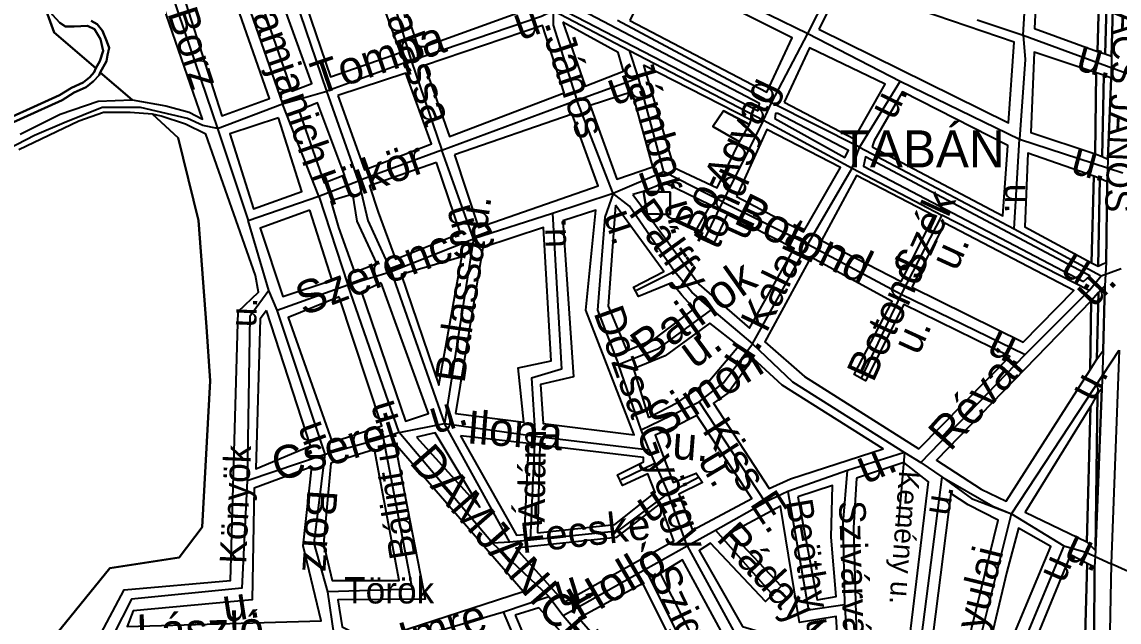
# Model space of a CAD drawing. Header units: millimetres. Extents: x 745262 to 751929, y 118124 to 122414.
# Drawn here: x 746114 to 747689, y 120396 to 121258 of the extents above; entities that cross this region are included whole.
import ezdxf

# ---------------------------------------------------------------- set-up
doc = ezdxf.new("R2010")
doc.units = ezdxf.units.MM
for name, color, linetype in [('beter', 7, 'Continuous'), ('egyeb', 7, 'Continuous'), ('epulet', 7, 'Continuous'), ('fobbut', 7, 'Continuous'), ('folyo', 7, 'Continuous'), ('Hut', 7, 'Continuous'), ('kert', 7, 'Continuous'), ('park', 7, 'Continuous'), ('szanto', 7, 'Continuous'), ('utcanev', 7, 'Continuous')]:
    doc.layers.add(name, color=color, linetype=linetype)

msp = doc.modelspace()

# ---------------------------------------------------------------- linework, layer by layer
at = {"layer": 'beter', "color": 253}
for points in [[(747579.1, 121472.7), (747568, 121248.2), (747658.4, 121215.3), (747664.6, 121440.7), (747579.1, 121472.7)], [(747669.5, 121211.7), (747678.7, 121208.2), (747684.6, 121432.2), (747675.7, 121434.4), (747669.5, 121211.7)], [(747171, 121129.8), (747172.8, 121140.4), (746801.6, 121335.6), (746619.9, 121428.2), (746621.7, 121414.8), (747171, 121129.8)], [(746682.3, 121222.4), (746692.1, 121222.4), (746847, 121278.5), (746716.1, 121348.9), (746649.3, 121321.3), (746682.3, 121222.4)], [(746986.7, 121259.8), (747183.5, 121156.5), (747220, 121234.9), (747023.2, 121333.8), (746986.7, 121259.8)], [(746344.9, 121298.1), (746401, 121122.6), (746469.5, 121147.6), (746409.9, 121317.7), (746344.9, 121298.1)], [(746522, 121281.2), (746556.7, 121178.8), (746657.3, 121213.5), (746620.8, 121313.3), (746522, 121281.2)], [(747258.2, 121247.4), (747530.7, 121112.8), (747538.7, 121228.6), (747291.2, 121313.3), (747258.2, 121247.4)], [(746890.6, 121257.2), (746922.6, 121165.4), (746977.8, 121186.8), (746969.8, 121213.5), (746890.6, 121257.2)], [(746692.1, 121194.8), (746727.7, 121093.2), (746892.4, 121155.6), (746861.2, 121252.7), (746692.1, 121194.8)], [(747208.4, 121142.2), (747309, 121089.7), (747353.5, 121168.1), (747244.9, 121220.6), (747208.4, 121142.2)], [(747655.2, 121068.3), (747656.6, 121184.6), (747567.2, 121214.4), (747562.7, 121098.6), (747655.2, 121068.3)], [(747006.3, 121195.7), (747049.9, 121048.7), (747112.2, 121019.3), (747144.3, 121085.2), (747106, 121107.5), (747121.1, 121129.8), (747158.5, 121110.2), (747161.2, 121116.4), (747006.3, 121195.7)], [(746567.4, 121152), (746605.7, 121045.1), (746701.8, 121082.5), (746665.3, 121184.1), (746567.4, 121152)], [(747665, 121064.3), (747673.4, 121060.5), (747677.9, 121177), (747667.3, 121181), (747665, 121064.3)], [(746929.7, 121137.8), (746968, 121031.8), (747019.7, 121049.6), (746990.3, 121157.4), (746929.7, 121137.8)], [(747334.8, 121078.1), (747522.6, 120979.2), (747529.8, 121079.9), (747378.4, 121157.4), (747337.5, 121087), (747334.8, 121078.1)], [(746482, 121120), (746412.5, 121096.8), (746446.4, 120989), (746515.8, 121013.9), (746482, 121120)], [(746734.8, 121066.5), (746769.5, 120962.3), (746941.3, 121022), (746903.9, 121125.3), (746734.8, 121066.5)], [(747195, 121119.1), (747295.6, 121062.9), (747301, 121072.7), (747199.5, 121126.2), (747195.9, 121126.2), (747195, 121119.1)], [(747139.8, 121006.8), (747236, 120956), (747289.4, 121048.7), (747183.5, 121103), (747139.8, 121006.8)], [(747649.9, 120911.5), (747653, 121036.2), (747558.3, 121069.2), (747553.8, 120963.2), (747649.9, 120911.5)], [(746709, 121055.8), (746612.8, 121022), (746625.3, 120984.5), (746650.2, 120916.8), (746743.7, 120954.2), (746709, 121055.8)], [(747638.4, 120884.8), (747647.3, 120892.8), (747325, 121063.8), (747322.3, 121050.5), (747638.4, 120884.8)], [(747261.8, 120943.6), (747376.6, 120884.8), (747423.8, 120979.2), (747312.5, 121037.1), (747261.8, 120943.6)], [(747006.3, 121013.9), (747044.6, 121013), (747044.6, 120981), (747011.7, 120981.9), (747086.4, 120880.3), (747158.5, 120817.9), (747222.6, 120932), (747126.5, 120981), (747107.8, 120940.9), (747080.2, 120955.1), (747102.5, 120994.3), (747036.6, 121026.4), (747006.3, 121013.9)], [(747659.3, 120906.6), (747665.9, 120910.2), (747670.7, 120912.1), (747672.5, 121027.7), (747661.9, 121032.7), (747659.3, 120906.6)], [(746991.2, 121009.5), (747011.7, 120981.9), (747006.3, 121013.9), (746991.2, 121009.5)], [(746966.2, 120994.3), (746955.6, 120849.1), (746982.3, 120785), (747023.2, 120802.8), (747079.3, 120845.6), (747061.5, 120865.2), (747047.3, 120883), (746999.2, 120863.4), (746992.1, 120876.7), (747035.7, 120899), (746966.2, 120994.3)], [(746527.4, 120987.2), (746456.1, 120961.4), (746488.2, 120863.4), (746559.4, 120886.5), (746527.4, 120987.2)], [(746890.6, 120972.1), (746905.7, 120747.6), (746858.5, 120736.9), (746862.1, 120680.7), (746993, 120664.7), (746923.5, 120843.8), (746937.8, 120987.2), (746890.6, 120972.1)], [(746736.6, 120695), (746834.5, 120682.5), (746826.5, 120760.9), (746873.7, 120770.7), (746863, 120962.3), (746775.7, 120933.8), (746736.6, 120695)], [(747391.8, 120876.7), (747551.6, 120797.4), (747624.5, 120871.7), (747439, 120968.5), (747391.8, 120876.7)], [(746658.2, 120894.6), (746712.5, 120736), (746745.5, 120920.4), (746658.2, 120894.6)], [(747401.6, 120644.2), (747532.4, 120777), (747380.2, 120851.8), (747325, 120742.2), (747309, 120751.1), (747363.3, 120856.2), (747246.7, 120919.5), (747180.8, 120798.3), (747237.8, 120748.4), (747401.6, 120644.2)], [(747657.5, 120773), (747666.3, 120785.7), (747669, 120878.3), (747659.7, 120868.8), (747657.5, 120773)], [(746569.2, 120862.5), (746496.2, 120833.1), (746559.4, 120654), (746630.6, 120677.2), (746569.2, 120862.5)], [(747647.7, 120757.9), (747649.5, 120857.2), (747427.4, 120628.2), (747491.5, 120586.3), (747527.1, 120569.4), (747647.7, 120757.9)], [(746465, 120842.9), (746456.1, 120831.3), (746449.9, 120615.7), (746528.3, 120648.7), (746465, 120842.9)], [(747013.4, 120689.6), (747055.3, 120711), (747101.6, 120743.1), (747143.4, 120792.1), (747101.6, 120825.1), (747037.5, 120777.8), (746992.1, 120759.1), (747013.4, 120689.6)], [(747163.9, 120774.3), (747127.4, 120724.4), (747106.9, 120710.1), (747187, 120587.2), (747217.3, 120601.4), (747350.8, 120644.2), (747205.7, 120736), (747163.9, 120774.3)], [(747655.6, 120498.3), (747664.5, 120730.6), (747658.4, 120723.6), (747655.6, 120498.3)], [(747643.2, 120510.7), (747648.1, 120705.3), (747554.7, 120553.3), (747643.2, 120510.7)], [(747082.9, 120692.3), (747049.9, 120675.4), (747023.2, 120663.8), (747049, 120596.1), (747082, 120609.5), (747090.9, 120596.1), (747057.1, 120579.2), (747076.6, 120527.5), (747162.1, 120572.9), (747082.9, 120692.3)], [(746743.7, 120662.9), (746823.8, 120520.4), (746835.4, 120521.3), (746841.6, 120652.2), (746743.7, 120662.9)], [(746557.6, 120623.7), (746546.9, 120507.9), (746559.4, 120455.3), (746655.6, 120455.3), (746619.9, 120643.3), (746557.6, 120623.7)], [(746649.3, 120652.2), (746692.9, 120428.6), (746567.4, 120427.7), (746573.7, 120388.5), (746613.7, 120368), (746833.6, 120439.3), (746649.3, 120652.2)], [(746854.1, 120523.9), (746965.4, 120535.5), (747023.2, 120581.8), (747012.5, 120608.6), (746976, 120591.6), (746968.9, 120606.8), (747006.3, 120625.5), (747006.3, 120631.7), (746857.6, 120649.6), (746854.1, 120523.9)], [(746517.6, 120505.2), (746530, 120618.4), (746447.2, 120588.1), (746444.6, 120427.7), (746273.6, 120411.7), (746264.7, 120389.4), (746543.4, 120397.4), (746517.6, 120505.2)], [(747312.5, 120602.3), (747308.1, 120531.1), (747314.3, 120301.2), (747379.3, 120295), (747415.8, 120597), (747380.2, 120624.6), (747312.5, 120602.3)], [(747228, 120575.6), (747255.6, 120427.7), (747283.2, 120432.2), (747276, 120517.7), (747277.8, 120591.6), (747228, 120575.6)], [(747402.5, 120080.3), (747462.1, 120086.5), (747459.4, 120189), (747517.3, 120319.9), (747464.8, 120335.1), (747515.5, 120541.8), (747472.8, 120564), (747447.9, 120580.1), (747392.7, 120147.1), (747402.5, 120080.3)], [(747030.3, 120565.8), (746967.1, 120516.8), (746822.9, 120501.7), (746892.4, 120424.2), (747049.9, 120512.4), (747030.3, 120565.8)], [(747202.2, 120288.7), (747289.4, 120301.2), (747283.2, 120403.7), (747230.6, 120394.8), (747203.1, 120562.2), (747131.8, 120523.9), (747203.9, 120447.3), (747181.7, 120425), (747102.5, 120508.8), (747086.4, 120498.1), (747148.7, 120389.4), (747258.2, 120356.4), (747246.7, 120329.7), (747168.3, 120352.9), (747202.2, 120288.7)], [(747501.3, 120354.7), (747526.2, 120348.4), (747591.2, 120504.3), (747544.9, 120530.2), (747528, 120467.8), (747501.3, 120354.7)], [(747030.3, 120465.1), (747113.1, 120302.1), (747154.1, 120315.5), (747062.4, 120484.7), (747030.3, 120465.1)], [(747637.9, 120271.9), (747643.7, 120479.9), (747619.7, 120491.9), (747516.4, 120240.6), (747557.4, 120234.4), (747597.4, 120270), (747637.9, 120271.9)], [(747005.4, 120450.9), (746913.7, 120401), (747023.2, 120276.3), (747084.6, 120294.1), (747005.4, 120450.9)], [(746822, 120405.4), (746894.1, 120237.1), (746967.1, 120295), (746855.9, 120416.1), (746822, 120405.4)]]:
    msp.add_lwpolyline(points, close=True, dxfattribs=at)
at = {"layer": 'epulet', "color": 253}
for points in [[(747144.3, 121085.2), (747158.5, 121110.2), (747121.1, 121129.8), (747106, 121107.5), (747144.3, 121085.2)], [(747006.3, 121013.9), (747011.7, 120981.9), (747044.6, 120981), (747044.6, 121013), (747006.3, 121013.9)]]:
    msp.add_lwpolyline(points, close=True, dxfattribs=at)
at = {"layer": 'fobbut', "color": 253}
msp.add_lwpolyline([(747684.6, 121432.2), (747678.7, 121208.2), (747677.9, 121177), (747673.4, 121060.5), (747672.5, 121027.7), (747670.7, 120912.1), (747669, 120878.3), (747666.3, 120785.7), (747664.5, 120730.6), (747655.6, 120498.3), (747653.9, 120474.3), (747653, 120271.4)], dxfattribs=at)
at = {"layer": 'folyo', "color": 253}
for points in [[(747578.7, 121482.1), (747579.1, 121472.7), (747664.6, 121440.7), (747658.4, 121215.3), (747669.5, 121211.7), (747675.7, 121434.4), (747684.6, 121432.2), (747685.5, 121442), (747674.4, 121442.9), (747675.3, 121447.8), (747578.7, 121482.1)], [(747655.2, 121068.3), (747665, 121064.3), (747667.3, 121181), (747656.6, 121184.6), (747655.2, 121068.3)], [(747649.9, 120911.5), (747659.3, 120906.6), (747661.9, 121032.7), (747653, 121036.2), (747649.9, 120911.5)], [(747647.7, 120757.9), (747657.5, 120773), (747659.7, 120868.8), (747649.5, 120857.2), (747647.7, 120757.9)], [(747643.2, 120510.7), (747655.6, 120498.3), (747658.4, 120723.6), (747648.1, 120705.3), (747643.2, 120510.7)], [(747637.9, 120271.9), (747653, 120271.4), (747653.9, 120474.3), (747643.7, 120479.9), (747637.9, 120271.9)]]:
    msp.add_lwpolyline(points, close=True, dxfattribs=at)
for points in [[(746157.6, 121268), (746168.3, 121256.4), (746176.3, 121251.1), (746188.8, 121251.1), (746207.9, 121251.9), (746218.1, 121247), (746226.6, 121232.8), (746230.6, 121215.9), (746225.7, 121201.2), (746219.9, 121191), (746217.7, 121185.4), (746211.1, 121178.3), (746201.7, 121170.7), (746184.8, 121163.1), (746167.5, 121152.5), (746057.6, 121102.6)], [(746060.9, 121095.3), (746171.3, 121145.4), (746188.6, 121156), (746206, 121163.8), (746216.6, 121172.4), (746224.7, 121181), (746226.1, 121185.2), (746235, 121201.2), (746236.8, 121210.1), (746239, 121220.3), (746235.5, 121229.7), (746229.3, 121244.8), (746221.7, 121254.6), (746213.2, 121259.1)]]:
    msp.add_lwpolyline(points, dxfattribs=at)
at = {"layer": 'Hut'}
for p, q in [((747551.8, 121238.7), (747567.3, 121509.1)), ((747551.8, 121238.7), (747567.3, 121509.1)), ((746633.6, 121329.8), (746672.6, 121202.3)), ((746633.6, 121329.8), (746672.6, 121202.3)), ((747242.2, 121241.2), (747287.8, 121331)), ((747242.2, 121241.2), (747287.8, 121331)), ((746326.8, 121305), (746394.4, 121104.7)), ((746326.8, 121305), (746394.4, 121104.7)), ((747090.1, 121315.4), (747242.2, 121241.2)), ((747090.1, 121315.4), (747242.2, 121241.2)), ((746551.8, 121158.1), (746506.2, 121292)), ((746551.8, 121158.1), (746506.2, 121292)), ((746876.8, 121273.8), (746986.1, 121216.6)), ((746876.8, 121273.8), (746986.1, 121216.6)), ((747190.3, 121141.2), (746969.2, 121259.5)), ((747190.3, 121141.2), (746969.2, 121259.5)), ((747485.4, 121260.8), (747551.8, 121238.7)), ((747485.4, 121260.8), (747551.8, 121238.7)), ((747190.3, 121141.2), (747242.2, 121241.2)), ((747190.3, 121141.2), (747242.2, 121241.2)), ((747242.2, 121241.2), (747374.8, 121172.4)), ((747242.2, 121241.2), (747374.8, 121172.4)), ((747551.8, 121238.7), (747703.9, 121182.8)), ((747551.8, 121238.7), (747703.9, 121182.8)), ((746999.1, 121177.5), (746986.1, 121216.6)), ((746986.1, 121216.6), (747178.5, 121116.5)), ((746999.1, 121177.5), (746986.1, 121216.6)), ((746986.1, 121216.6), (747178.5, 121116.5)), ((746672.6, 121202.3), (746551.8, 121158.1)), ((746672.6, 121202.3), (746551.8, 121158.1)), ((746672.6, 121202.3), (746716.9, 121073.6)), ((746672.6, 121202.3), (746716.9, 121073.6)), ((746910.6, 121145.1), (746999.1, 121177.5)), ((746910.6, 121145.1), (746999.1, 121177.5)), ((747035.5, 121042.3), (746999.1, 121177.5)), ((747035.5, 121042.3), (746999.1, 121177.5)), ((747374.8, 121172.4), (747316.4, 121077.5)), ((747374.8, 121172.4), (747316.4, 121077.5)), ((747374.8, 121172.4), (747546.5, 121089.1)), ((747374.8, 121172.4), (747546.5, 121089.1)), ((746488.1, 121139.8), (746551.8, 121158.1)), ((746488.1, 121139.8), (746551.8, 121158.1)), ((746597.3, 121029.3), (746551.8, 121158.1)), ((746597.3, 121029.3), (746551.8, 121158.1)), ((746394.4, 121104.7), (746488.1, 121139.8)), ((746394.4, 121104.7), (746488.1, 121139.8)), ((746540, 121007.2), (746488.1, 121139.8)), ((746540, 121007.2), (746488.1, 121139.8)), ((746716.9, 121073.6), (746910.6, 121145.1)), ((746716.9, 121073.6), (746910.6, 121145.1)), ((746962.6, 121011.1), (746910.6, 121145.1)), ((746962.6, 121011.1), (746910.6, 121145.1)), ((747178.5, 121116.5), (747190.3, 121141.2)), ((747178.5, 121116.5), (747190.3, 121141.2)), ((747316.4, 121077.5), (747190.3, 121141.2)), ((747316.4, 121077.5), (747190.3, 121141.2)), ((747178.5, 121116.5), (747120, 120999.4)), ((747178.5, 121116.5), (747120, 120999.4)), ((747178.5, 121116.5), (747305.9, 121047.5)), ((747178.5, 121116.5), (747305.9, 121047.5)), ((746394.4, 121104.7), (746438.6, 120972.2)), ((746394.4, 121104.7), (746438.6, 120972.2)), ((747538.7, 120960.4), (747546.5, 121089.1)), ((747538.7, 120960.4), (747546.5, 121089.1)), ((747546.5, 121089.1), (747694.8, 121041)), ((747546.5, 121089.1), (747694.8, 121041)), ((746716.9, 121073.6), (746597.3, 121029.3)), ((746716.9, 121073.6), (746597.3, 121029.3)), ((746762.4, 120946.1), (746716.9, 121073.6)), ((746762.4, 120946.1), (746716.9, 121073.6)), ((747305.9, 121047.5), (747316.4, 121077.5)), ((747305.9, 121047.5), (747316.4, 121077.5)), ((747316.4, 121077.5), (747538.7, 120960.4)), ((747316.4, 121077.5), (747538.7, 120960.4)), ((747035.5, 121042.3), (746962.6, 121011.1)), ((747035.5, 121042.3), (746962.6, 121011.1)), ((747120, 120999.4), (747035.5, 121042.3)), ((747120, 120999.4), (747035.5, 121042.3)), ((747242.2, 120938.4), (747305.9, 121047.5)), ((747242.2, 120938.4), (747305.9, 121047.5)), ((747305.9, 121047.5), (747434.7, 120979.9)), ((747305.9, 121047.5), (747434.7, 120979.9)), ((746540, 121007.2), (746597.3, 121029.3)), ((746540, 121007.2), (746597.3, 121029.3)), ((746438.6, 120972.2), (746540, 121007.2)), ((746438.6, 120972.2), (746540, 121007.2)), ((746540, 121007.2), (746581.7, 120879.8)), ((746540, 121007.2), (746581.7, 120879.8)), ((746962.6, 121011.1), (746875.6, 120982.5)), ((746962.6, 121011.1), (746875.6, 120982.5)), ((747120, 120999.4), (747095.3, 120948.7)), ((747120, 120999.4), (747095.3, 120948.7)), ((747120, 120999.4), (747242.2, 120938.4)), ((747120, 120999.4), (747242.2, 120938.4)), ((746875.6, 120982.5), (746762.4, 120946.1)), ((746875.6, 120982.5), (746762.4, 120946.1)), ((747434.7, 120979.9), (747376.2, 120866.7)), ((747434.7, 120979.9), (747376.2, 120866.7)), ((747646.6, 120872), (747434.7, 120979.9)), ((747646.6, 120872), (747434.7, 120979.9)), ((746468.5, 120872), (746438.6, 120972.2)), ((746468.5, 120872), (746438.6, 120972.2)), ((747538.7, 120960.4), (747663.5, 120892.8)), ((747538.7, 120960.4), (747663.5, 120892.8)), ((746644.1, 120899.3), (746762.4, 120946.1)), ((746644.1, 120899.3), (746762.4, 120946.1)), ((746762.4, 120946.1), (746720.8, 120680.8)), ((746762.4, 120946.1), (746720.8, 120680.8)), ((747162.9, 120795.2), (747242.2, 120938.4)), ((747162.9, 120795.2), (747242.2, 120938.4)), ((747242.2, 120938.4), (747376.2, 120866.7)), ((747242.2, 120938.4), (747376.2, 120866.7)), ((746581.7, 120879.8), (746644.1, 120899.3)), ((746581.7, 120879.8), (746644.1, 120899.3)), ((746644.1, 120899.3), (746720.8, 120680.8)), ((746644.1, 120899.3), (746720.8, 120680.8)), ((747051, 120899.3), (746996.4, 120872)), ((747051, 120899.3), (746996.4, 120872)), ((747663.5, 120892.8), (747692.2, 120903.2)), ((747663.5, 120892.8), (747692.2, 120903.2)), ((746480.2, 120843.4), (746581.7, 120879.8)), ((746480.2, 120843.4), (746581.7, 120879.8)), ((746655.7, 120667.8), (746581.7, 120879.8)), ((746655.7, 120667.8), (746581.7, 120879.8)), ((747646.6, 120872), (747663.5, 120892.8)), ((747646.6, 120872), (747663.5, 120892.8)), ((746480.2, 120843.4), (746468.5, 120872)), ((746480.2, 120843.4), (746468.5, 120872)), ((747376.2, 120866.7), (747318.9, 120745.9)), ((747376.2, 120866.7), (747318.9, 120745.9)), ((747376.2, 120866.7), (747554.3, 120779.7)), ((747376.2, 120866.7), (747554.3, 120779.7)), ((747554.3, 120779.7), (747646.6, 120872)), ((747554.3, 120779.7), (747646.6, 120872)), ((746549.1, 120636.6), (746480.2, 120843.4)), ((746549.1, 120636.6), (746480.2, 120843.4)), ((747104.4, 120844.7), (747162.9, 120795.2)), ((747104.4, 120844.7), (747162.9, 120795.2)), ((747534.9, 120550.8), (747689.5, 120786.1)), ((747534.9, 120550.8), (747689.5, 120786.1)), ((747689.5, 120786.1), (747677.8, 120479.2)), ((747689.5, 120786.1), (747677.8, 120479.2)), ((747404.8, 120624.9), (747554.3, 120779.7)), ((747404.8, 120624.9), (747554.3, 120779.7)), ((747003, 120671.7), (746970.4, 120765.3)), ((747003, 120671.7), (746970.4, 120765.3)), ((747003, 120671.7), (747086.2, 120712.1)), ((747003, 120671.7), (747086.2, 120712.1)), ((747086.2, 120712.1), (747181.1, 120567.7)), ((747086.2, 120712.1), (747181.1, 120567.7)), ((746655.7, 120667.8), (746720.8, 120680.8)), ((746655.7, 120667.8), (746720.8, 120680.8)), ((746720.8, 120680.8), (746850.8, 120662.6)), ((746814.4, 120510.5), (746720.8, 120680.8)), ((746720.8, 120680.8), (746850.8, 120662.6)), ((746814.4, 120510.5), (746720.8, 120680.8)), ((746549.1, 120636.6), (746632.4, 120660)), ((746549.1, 120636.6), (746632.4, 120660)), ((746655.7, 120667.8), (746632.4, 120660)), ((746655.7, 120667.8), (746632.4, 120660)), ((746789.7, 120509.1), (746655.7, 120667.8)), ((746789.7, 120509.1), (746655.7, 120667.8)), ((746844.3, 120513.1), (746850.8, 120662.6)), ((746844.3, 120513.1), (746850.8, 120662.6)), ((746850.8, 120662.6), (747014.7, 120643.1)), ((746850.8, 120662.6), (747014.7, 120643.1)), ((747014.7, 120643.1), (747003, 120671.7)), ((747014.7, 120643.1), (747003, 120671.7)), ((747014.7, 120643.1), (747022.5, 120623.7)), ((747014.7, 120643.1), (747022.5, 120623.7)), ((746437.4, 120598.9), (746549.1, 120636.6)), ((746437.4, 120598.9), (746549.1, 120636.6)), ((747381.4, 120639.2), (747299.5, 120613.2)), ((747381.4, 120639.2), (747299.5, 120613.2)), ((747381.4, 120639.2), (747372.1, 120532.8)), ((747381.4, 120639.2), (747404.8, 120624.9)), ((747381.4, 120639.2), (747404.8, 120624.9)), ((746974.3, 120600.2), (747022.5, 120623.7)), ((746974.3, 120600.2), (747022.5, 120623.7)), ((747022.5, 120623.7), (747041.9, 120580.7)), ((747022.5, 120623.7), (747041.9, 120580.7)), ((747299.5, 120613.2), (747213.6, 120583.3)), ((747299.5, 120613.2), (747213.6, 120583.3)), ((747404.8, 120624.9), (747434.7, 120604.1)), ((747404.8, 120624.9), (747434.7, 120604.1)), ((746437.4, 120598.9), (746429.5, 120444.2)), ((747041.9, 120580.7), (747086.2, 120604.1)), ((747041.9, 120580.7), (747086.2, 120604.1)), ((747434.7, 120604.1), (747393.1, 120279.1)), ((747434.7, 120604.1), (747393.1, 120279.1)), ((747069.3, 120505.2), (747041.9, 120580.7)), ((747069.3, 120505.2), (747041.9, 120580.7)), ((747213.6, 120583.3), (747181.1, 120567.7)), ((747213.6, 120583.3), (747181.1, 120567.7)), ((747109.6, 120527.4), (747181.1, 120567.7)), ((747109.6, 120527.4), (747181.1, 120567.7)), ((747534.9, 120550.8), (747610.2, 120505.2)), ((747534.9, 120550.8), (747610.2, 120505.2)), ((747069.3, 120505.2), (747109.6, 120527.4)), ((747069.3, 120505.2), (747109.6, 120527.4)), ((747109.6, 120527.4), (747192.8, 120433.7)), ((747109.6, 120527.4), (747192.8, 120433.7)), ((746814.4, 120510.5), (746789.7, 120509.1)), ((746814.4, 120510.5), (746789.7, 120509.1)), ((746870.4, 120432.4), (746789.7, 120509.1)), ((746870.4, 120432.4), (746789.7, 120509.1)), ((746844.3, 120513.1), (746814.4, 120510.5)), ((746844.3, 120513.1), (746814.4, 120510.5)), ((747009.5, 120471.4), (747069.3, 120505.2)), ((747009.5, 120471.4), (747069.3, 120505.2)), ((747069.3, 120505.2), (747135.6, 120383)), ((747069.3, 120505.2), (747135.6, 120383)), ((747610.2, 120505.2), (747538.7, 120333.7)), ((747610.2, 120505.2), (747538.7, 120333.7)), ((746891.1, 120405.2), (747009.5, 120471.4)), ((746891.1, 120405.2), (747009.5, 120471.4)), ((747104.4, 120281.6), (747009.5, 120471.4)), ((747104.4, 120281.6), (747009.5, 120471.4)), ((747677.8, 120479.2), (747675.3, 120324.6)), ((747677.8, 120479.2), (747675.3, 120324.6)), ((747732.4, 120454.5), (747677.8, 120479.2)), ((747732.4, 120454.5), (747677.8, 120479.2)), ((746562.1, 120376.6), (746553, 120439)), ((746562.1, 120376.6), (746553, 120439)), ((746805.3, 120410.4), (746870.4, 120432.4)), ((746805.3, 120410.4), (746870.4, 120432.4)), ((746870.4, 120432.4), (746891.1, 120405.2)), ((746870.4, 120432.4), (746891.1, 120405.2)), ((746887.3, 120217.9), (746805.3, 120410.4)), ((746887.3, 120217.9), (746805.3, 120410.4)), ((747305.9, 120281.6), (747295.6, 120420.7)), ((747305.9, 120281.6), (747295.6, 120420.7)), ((746891.1, 120405.2), (746986.1, 120294.6)), ((746891.1, 120405.2), (746986.1, 120294.6))]:
    msp.add_line(p, q, dxfattribs=at)
for points in [[(746428.2, 121346.7), (746426.9, 121316.7), (746488.1, 121139.8)], [(746428.2, 121346.7), (746426.9, 121316.7), (746488.1, 121139.8)], [(746672.6, 121202.3), (746859.9, 121266), (746876.8, 121273.8)], [(746672.6, 121202.3), (746859.9, 121266), (746876.8, 121273.8)], [(746876.8, 121273.8), (746876.8, 121253), (746910.6, 121145.1)], [(746876.8, 121273.8), (746876.8, 121253), (746910.6, 121145.1)], [(747551.8, 121238.7), (747554.3, 121203.6), (747546.5, 121089.1)], [(747551.8, 121238.7), (747554.3, 121203.6), (747546.5, 121089.1)], [(746394.4, 121104.7), (746373.6, 121108.7), (746351.5, 121119), (746283.9, 121134.6), (746229.2, 121134.6), (746174.6, 121112.6), (746131.7, 121094.4), (746094, 121074.8), (746069.3, 121047.5), (745971.8, 120817.4), (745827.5, 120537.8), (745772.9, 120429.9), (745745.5, 120354.5), (745729.9, 120284.2), (745727.3, 120194.5), (745745.5, 120104.7), (745762.4, 120061.9), (745801.4, 120007.2), (745848.2, 119968.3), (746048.5, 119831.7), (746110.9, 119831.7), (746177.3, 119843.4)], [(746394.4, 121104.7), (746373.6, 121108.7), (746351.5, 121119), (746283.9, 121134.6), (746229.2, 121134.6), (746174.6, 121112.6), (746131.7, 121094.4), (746094, 121074.8), (746069.3, 121047.5), (745971.8, 120817.4), (745827.5, 120537.8), (745772.9, 120429.9), (745745.5, 120354.5), (745729.9, 120284.2), (745727.3, 120194.5), (745745.5, 120104.7), (745762.4, 120061.9), (745801.4, 120007.2), (745848.2, 119968.3), (746048.5, 119831.7), (746110.9, 119831.7), (746177.3, 119843.4)], [(746597.3, 121029.3), (746610.3, 120972.2), (746644.1, 120899.3)], [(746597.3, 121029.3), (746610.3, 120972.2), (746644.1, 120899.3)], [(746962.6, 121011.1), (746951, 120977.3), (746940.5, 120843.4), (746970.4, 120765.3)], [(746962.6, 121011.1), (746951, 120977.3), (746940.5, 120843.4), (746970.4, 120765.3)], [(747051, 120899.3), (746986.1, 120992.9), (746962.6, 121011.1)], [(747051, 120899.3), (746986.1, 120992.9), (746962.6, 121011.1)], [(746875.6, 120982.5), (746888.5, 120758.9), (746845.7, 120745.9), (746850.8, 120662.6)], [(746875.6, 120982.5), (746888.5, 120758.9), (746845.7, 120745.9), (746850.8, 120662.6)], [(747104.4, 120844.7), (747075.7, 120869.4), (747051, 120899.3)], [(747104.4, 120844.7), (747075.7, 120869.4), (747051, 120899.3)], [(746468.5, 120872), (746441.2, 120834.3), (746437.4, 120598.9)], [(746468.5, 120872), (746441.2, 120834.3), (746437.4, 120598.9)], [(746970.4, 120765.3), (747028.9, 120788.8), (747104.4, 120844.7)], [(746970.4, 120765.3), (747028.9, 120788.8), (747104.4, 120844.7)], [(747086.2, 120712.1), (747121.3, 120739.3), (747162.9, 120795.2)], [(747086.2, 120712.1), (747121.3, 120739.3), (747162.9, 120795.2)], [(747162.9, 120795.2), (747220.2, 120740.6), (747381.4, 120639.2)], [(747162.9, 120795.2), (747220.2, 120740.6), (747381.4, 120639.2)], [(746632.4, 120660), (746674, 120442.9), (746553, 120439)], [(746632.4, 120660), (746674, 120442.9), (746553, 120439)], [(746553, 120439), (746533.5, 120509.1), (746549.1, 120636.6)], [(746553, 120439), (746533.5, 120509.1), (746549.1, 120636.6)], [(747295.6, 120420.7), (747292.9, 120537.8), (747299.5, 120613.2)], [(747295.6, 120420.7), (747292.9, 120537.8), (747299.5, 120613.2)], [(746437.4, 120598.9), (746429.5, 120444.2), (746270.9, 120428.5), (746244.9, 120376.6)], [(747434.7, 120604.1), (747507.9, 120561.8), (747534.9, 120550.8)], [(747434.7, 120604.1), (747477.6, 120572.9), (747534.9, 120550.8)], [(747041.9, 120580.7), (746969.2, 120526), (746844.3, 120513.1)], [(747041.9, 120580.7), (746969.2, 120526), (746844.3, 120513.1)], [(747213.6, 120583.3), (747243.5, 120413), (747295.6, 120420.7)], [(747213.6, 120583.3), (747243.5, 120413), (747295.6, 120420.7)], [(747538.7, 120333.7), (747514.1, 120336.2), (747484.1, 120347.9), (747534.9, 120550.8)], [(747538.7, 120333.7), (747514.1, 120336.2), (747484.1, 120347.9), (747534.9, 120550.8)], [(747610.2, 120505.2), (747641.5, 120496.1), (747677.8, 120479.2)], [(747610.2, 120505.2), (747641.5, 120496.1), (747677.8, 120479.2)], [(746429.5, 120444.2), (746270.9, 120428.5), (746244.9, 120376.6)], [(746620.6, 120351.8), (746646.6, 120363.6), (746805.3, 120410.4)], [(746620.6, 120351.8), (746646.6, 120363.6), (746805.3, 120410.4)]]:
    msp.add_lwpolyline(points, dxfattribs=at)
at = {"layer": 'kert', "color": 253}
for points in [[(746057.6, 121102.6), (746167.5, 121152.5), (746184.8, 121163.1), (746201.7, 121170.7), (746211.1, 121178.3), (746217.7, 121185.4), (746219.9, 121191), (746159.9, 121242.2), (746146.5, 121279.5)], [(746111, 121096.4), (746168.8, 121124.9), (746223.1, 121143.6), (746272, 121145.6), (746226.1, 121185.2), (746224.7, 121181), (746216.6, 121172.4), (746206, 121163.8), (746188.6, 121156), (746171.3, 121145.4), (746060.9, 121095.3)], [(746107.4, 120302), (746120.8, 120326.1), (746240, 120473), (746339.7, 120488.2), (746372.6, 120531.8), (746384.2, 120742), (746378.8, 120819.4), (746367.3, 120972.6), (746337.9, 121091.1), (746301.4, 121124.9), (746269.4, 121127.6), (746231.1, 121127.6), (746195.5, 121115.1), (746109.2, 121074.1)]]:
    msp.add_lwpolyline(points, dxfattribs=at)
at = {"layer": 'park', "color": 253}
for points in [[(746440.1, 121334.7), (746501.5, 121158.3), (746530, 121169), (746468.6, 121339.1), (746440.1, 121334.7)], [(746511.3, 121130.6), (746547.8, 121026.4), (746577.2, 121038), (746538, 121141.3), (746511.3, 121130.6)], [(746557.6, 121000.6), (746568.3, 120962.3), (746591.5, 120898.1), (746623.5, 120910.6), (746595, 120971.2), (746588.8, 121010.4), (746557.6, 121000.6)], [(746629.7, 120883), (746601.3, 120869.6), (746664.5, 120684.3), (746697.4, 120695), (746629.7, 120883)], [(746680.5, 120661.1), (746771.3, 120560.5), (746707.2, 120667.4), (746680.5, 120661.1)]]:
    msp.add_lwpolyline(points, close=True, dxfattribs=at)
at = {"layer": 'szanto', "color": 253}
msp.add_lwpolyline([(746058, 121475), (746146.5, 121279.5), (746159.9, 121242.2), (746219.9, 121191), (746225.7, 121201.2), (746230.6, 121215.9), (746226.6, 121232.8), (746218.1, 121247), (746207.9, 121251.9), (746188.8, 121251.1), (746176.3, 121251.1), (746168.3, 121256.4), (746157.6, 121268), (746146.1, 121295.6), (746134.1, 121333.4), (746121.2, 121366.8), (746103.4, 121410.4), (746094, 121439.3), (746083.8, 121470.5), (746073.1, 121540), (746065.6, 121572.9), (746058, 121475)], close=True, dxfattribs=at)
for points in [[(746213.2, 121259.1), (746221.7, 121254.6), (746229.3, 121244.8), (746235.5, 121229.7), (746239, 121220.3), (746236.8, 121210.1), (746235, 121201.2), (746226.1, 121185.2), (746272, 121145.6), (746320.4, 121137.1), (746353.8, 121127.8), (746372.9, 121118), (746316.9, 121280)], [(746198.2, 120324.3), (746260.5, 120441.9), (746413.5, 120455.2), (746424.2, 120841.7), (746453.6, 120869.3), (746449.1, 120893.4), (746377.9, 121096.4), (746348.6, 121110.6), (746313.9, 121122.2), (746301.4, 121124.9), (746337.9, 121091.1), (746367.3, 120972.6), (746378.8, 120819.4), (746384.2, 120742), (746372.6, 120531.8), (746339.7, 120488.2), (746240, 120473), (746120.8, 120326.1)]]:
    msp.add_lwpolyline(points, dxfattribs=at)

# ---------------------------------------------------------------- texts
at = {"layer": 'egyeb', "insert": (747288.1, 121048.7), "char_height": 53.15, "attachment_point": 7}
msp.add_mtext('TABÁN', dxfattribs=at)
at = {"layer": 'utcanev', "attachment_point": 7}
for s, insert, char_height, rotation in [('SZÁNTÓ KOVÁCS JÁNOS', (747696.4, 121602.2), 38.163, 267.4), ('Damjanich', (746417.7, 121302.2), 43.43, 289), ('Balassa', (746622.8, 121299.7), 43.43, 290), ('Borz', (746321.6, 121270.2), 43.43, 288), ('u.', (746829.3, 121230), 47.37, 19.6), ('Tompa', (746544.1, 121138.6), 47.37, 18.8), ('János       u.', (746862.9, 121233.5), 43.427, 288.5), ('u.', (747625.5, 121188.5), 47.37, 344.8), ('Jámbor u.', (746975.4, 121196), 43.43, 286.3), ('u.', (746964, 121136.3), 47.37, 19.6), ('Agyag', (747142.1, 121010.5), 43.43, 64.8), ('u.', (747367, 121114.9), 43.43, 64.1), ('Tükör', (746544.2, 120988.1), 47.37, 19.6), ('u.', (747617.8, 121040.1), 47.37, 345.2), ('u.', (747008.4, 121003.1), 47.37, 19.6), ('Bo-', (747088.1, 120947.9), 43.43, 65.5), ('tond', (747113.9, 120928.5), 43.43, 65.5), ('u.', (747525.1, 121025.1), 38.16, 270.2), ('Pálffy', (746973, 120975.6), 43.43, 305.9), ('Botond', (747133.5, 120968.9), 48.69, 334.1), ('Szék', (747402.8, 120884), 43.43, 65.5), ('Balassa u.', (746749.8, 120737.6), 43.43, 81.7), ('u.', (746723.1, 120988.8), 43.43, 286.3), ('Szerencse', (746518.2, 120834.4), 47.37, 20.6), (' u.', (747147.9, 120927.2), 43.43, 65.5), ('u.', (746896, 120933.6), 38.16, 91.5), ('Kalap', (747194.9, 120803.9), 43.43, 64.1), (' u.', (747449.7, 120883.3), 43.43, 65.5), ('u.', (747602.8, 120896.7), 47.37, 328.5), ('Botond', (747336.9, 120738.3), 43.43, 65.5), ('Bajnok', (747019, 120752.6), 48.69, 35.3), ('u.', (747652.9, 120845), 47.37, 46.2), ('Könyök            u.', (746447.3, 120478.1), 38.163, 87.6), ('Dózsa György', (746921.9, 120835.6), 43.427, 289.8), (' u.', (747394.9, 120762.5), 43.43, 65.5), ('u.', (747080, 120757.6), 48.69, 36.4), ('u.', (747497.3, 120782.5), 47.37, 334.1), ('u.', (747151, 120752.4), 47.37, 56.9), ('Révai', (747447.3, 120638.8), 47.37, 48.1), ('Simon', (747031.2, 120659.1), 47.37, 32.3), ('u.', (747653.7, 120710.2), 43.43, 62.8), ('Cserei   u.', (746481.3, 120596.2), 47.375, 16.9), ('u.', (746613.8, 120707.4), 43.43, 287.1), ('Ilona         u.', (746751.6, 120651.7), 47.375, 355.7), ('Kiss E.', (747089.1, 120670.8), 43.43, 303), ('u.', (746509.3, 120675.9), 43.43, 289.9), ('Bálint u.', (746680.8, 120489.3), 38.16, 99.3), ('Ádám', (746865, 120538.6), 38.16, 89.2), ('DAMJANICH', (746668.1, 120624.2), 47.37, 311.2), ('u.', (747083.4, 120626.8), 43.43, 300.8), ('u.', (747324.7, 120592.5), 48.69, 23), ('Kemény u.', (747364.6, 120614.2), 30.06, 265.8), ('Borz', (746523.2, 120586.5), 43.21, 266.4), ('u.', (747015, 120535.1), 48.69, 33.6), ('u.', (747445.7, 120547.3), 38.16, 80.9), ('Beöthy u.', (747199.4, 120567.1), 38.16, 279.5), ('Szivárvány u.', (747275.5, 120569.4), 38.163, 271.9), ('Fecske', (746832.3, 120493.7), 43.43, 6.4), ('Ráday u.', (747100.1, 120505.4), 43.43, 312.5), ('u.', (747608, 120488.2), 47.37, 335.2), ('Holló', (746915.9, 120395.7), 48.69, 30.3), ('Gyulai', (747496.5, 120334.3), 43.43, 76), ('u.', (747610.3, 120449.8), 43.43, 66.3), ('Szigligeti u.', (747000.8, 120458.5), 43.427, 295.7), ('Imre      u.', (746664.6, 120346.2), 47.375, 17.4), ('u.', (746405.5, 120394.5), 47.37, 8.8), ('László', (746278.8, 120358.2), 47.37, 1.5)]:
    msp.add_mtext(s, dxfattribs=dict(at, insert=insert, char_height=char_height, rotation=rotation))
at = {"layer": 'utcanev', "insert": (746576.4, 120421.7), "char_height": 37.9, "attachment_point": 7}
msp.add_mtext('Török', dxfattribs=at)

doc.saveas('drawing.dxf')
